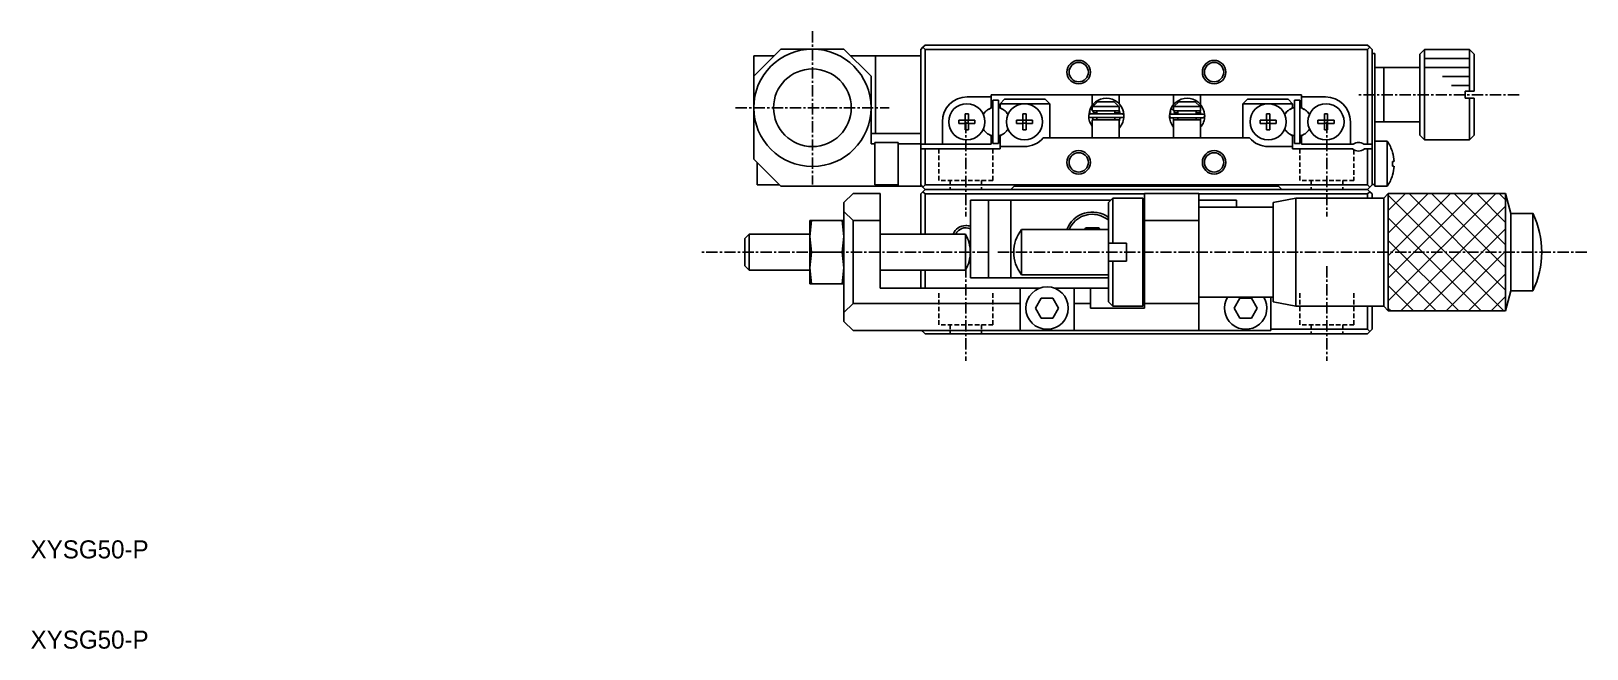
# Model space of a CAD drawing. Extents: x 10 to 369, y 10 to 243.
# Drawn here: x 10.1 to 182.4, y 10 to 78.4 of the extents above; entities that cross this region are included whole.
import ezdxf

# ---------------------------------------------------------------- set-up
doc = ezdxf.new("R2010")
doc.units = 0
doc.linetypes.add('CENTER', pattern=[2, 1.25, -0.25, 0.25, -0.25])
doc.linetypes.add('DASHED', pattern=[0.75, 0.5, -0.25])
doc.layers.get('0').update_dxf_attribs({"linetype": 'CONTINUOUS'})
doc.layers.add('CENTER', color=1, linetype='CENTER')
doc.styles.get("Standard").update_dxf_attribs({"font": 'FG教科書体NT-M'})

msp = doc.modelspace()

# ---------------------------------------------------------------- linework, layer by layer
at = {"color": 7, "linetype": 'CONTINUOUS'}
for p, q in [((93.11, 76.44), (90.11, 73.44)), ((96.61, 76.44), (93.11, 76.44)), ((100.11, 76.44), (96.61, 76.44)), ((103.11, 73.44), (100.11, 76.44)), ((108.61, 76.39), (108.86, 76.64)), ((108.61, 65.89), (108.61, 76.39)), ((108.86, 76.64), (109.11, 76.89)), ((108.86, 76.64), (109.11, 76.39)), ((109.11, 76.89), (158.11, 76.89)), ((109.11, 76.39), (109.11, 65.89)), ((158.11, 76.39), (109.11, 76.39)), ((158.36, 76.64), (158.11, 76.89)), ((158.11, 76.39), (158.36, 76.64)), ((158.11, 65.89), (158.11, 76.39)), ((158.36, 76.64), (158.61, 76.39)), ((158.61, 76.39), (158.61, 65.89)), ((158.61, 75.94), (158.91, 75.94)), ((158.91, 75.94), (158.91, 73.94)), ((164.41, 76.39), (163.91, 75.89)), ((163.91, 66.89), (163.91, 75.89)), ((164.41, 76.39), (164.41, 66.39)), ((169.41, 76.39), (164.41, 76.39)), ((169.41, 71.79), (169.41, 76.39)), ((169.91, 75.89), (169.41, 76.39)), ((169.91, 75.89), (169.91, 71.79)), ((90.11, 73.44), (90.11, 75.69)), ((92.36, 75.69), (90.11, 75.69)), ((103.61, 75.69), (100.86, 75.69)), ((108.61, 75.69), (103.61, 75.69)), ((103.61, 75.69), (103.61, 67.09)), ((159.91, 74.39), (158.91, 74.39)), ((159.91, 68.39), (159.91, 74.39)), ((159.91, 74.39), (159.91, 68.39)), ((163.91, 74.39), (159.91, 74.39)), ((90.11, 69.94), (90.11, 73.44)), ((103.11, 69.94), (103.11, 73.44)), ((158.91, 64.81), (158.91, 73.94)), ((116.41, 71.14), (113.76, 71.14)), ((116.41, 71.39), (148.61, 71.39)), ((116.41, 71.14), (116.41, 71.39)), ((116.41, 69.93), (116.41, 71.14)), ((116.61, 65.99), (116.61, 70.79)), ((117.21, 70.79), (116.61, 70.79)), ((117.21, 65.99), (117.21, 70.79)), ((117.41, 70.39), (117.91, 70.89)), ((117.91, 70.89), (122.41, 70.89)), ((122.41, 70.89), (122.91, 70.39)), ((127.61, 71.39), (127.61, 70.21)), ((130.61, 70.37), (130.61, 71.39)), ((136.61, 71.39), (136.61, 70.27)), ((139.61, 70.29), (139.61, 71.39)), ((144.31, 70.39), (144.81, 70.89)), ((144.81, 70.89), (149.31, 70.89)), ((148.61, 71.39), (150.81, 71.39)), ((149.31, 70.89), (149.81, 70.39)), ((150.01, 70.79), (150.61, 70.79)), ((150.01, 65.99), (150.01, 70.79)), ((150.61, 65.99), (150.61, 70.79)), ((150.81, 71.39), (150.81, 71.14)), ((150.81, 71.14), (153.46, 71.14)), ((150.81, 69.93), (150.81, 71.14)), ((168.91, 71.79), (169.41, 71.79)), ((169.41, 71.79), (168.91, 71.79)), ((168.91, 71.79), (168.91, 70.99)), ((168.91, 70.99), (169.41, 70.99)), ((169.91, 71.79), (169.41, 71.79)), ((169.41, 71.79), (169.91, 71.79)), ((169.41, 66.39), (169.41, 70.99)), ((169.41, 70.99), (169.91, 70.99)), ((169.91, 70.99), (169.91, 66.89)), ((90.11, 64.24), (90.11, 69.94)), ((103.11, 65.94), (103.11, 69.94)), ((113.53, 69.27), (113.89, 69.27)), ((113.53, 68.57), (113.53, 69.27)), ((113.89, 69.27), (113.89, 68.57)), ((116.12, 69.76), (116.41, 69.93)), ((117.41, 70.39), (117.41, 69.93)), ((120.11, 70.39), (117.41, 70.39)), ((117.41, 69.93), (117.7, 69.76)), ((119.93, 69.27), (120.29, 69.27)), ((119.93, 68.57), (119.93, 69.27)), ((122.91, 70.39), (120.11, 70.39)), ((120.29, 69.27), (120.29, 68.57)), ((122.91, 66.59), (122.91, 70.39)), ((127.36, 69.76), (127.23, 69.08)), ((127.34, 69.65), (127.33, 69.62)), ((127.33, 69.62), (127.33, 69.58)), ((127.33, 69.58), (127.33, 69.55)), ((127.33, 69.55), (127.33, 69.51)), ((127.33, 69.51), (127.33, 69.48)), ((127.33, 69.48), (127.33, 69.45)), ((127.33, 69.45), (127.34, 69.41)), ((127.35, 69.72), (127.34, 69.69)), ((127.34, 69.69), (127.34, 69.65)), ((127.34, 69.41), (127.35, 69.38)), ((127.36, 69.75), (127.35, 69.72)), ((127.35, 69.38), (127.36, 69.34)), ((127.37, 69.79), (127.36, 69.75)), ((127.36, 69.34), (127.37, 69.31)), ((127.38, 69.82), (127.37, 69.79)), ((127.37, 69.31), (127.38, 69.28)), ((127.39, 69.82), (127.38, 69.82)), ((127.38, 69.28), (127.39, 69.25)), ((127.4, 69.82), (127.39, 69.82)), ((127.39, 69.82), (127.39, 69.82)), ((127.39, 69.82), (127.39, 69.82)), ((127.39, 69.82), (127.61, 69.76)), ((127.39, 69.25), (127.39, 69.25)), ((127.41, 69.82), (127.4, 69.82)), ((127.4, 69.82), (127.4, 69.82)), ((127.42, 69.82), (127.41, 69.82)), ((127.43, 69.81), (127.42, 69.82)), ((127.44, 69.81), (127.43, 69.81)), ((130.93, 69.25), (127.43, 69.25)), ((127.45, 69.81), (127.44, 69.81)), ((127.46, 69.8), (127.45, 69.81)), ((127.47, 69.8), (127.46, 69.8)), ((127.48, 69.8), (127.47, 69.8)), ((127.5, 69.79), (127.48, 69.8)), ((127.51, 69.79), (127.5, 69.79)), ((127.52, 69.78), (127.51, 69.79)), ((127.54, 69.78), (127.52, 69.78)), ((127.55, 69.77), (127.54, 69.78)), ((127.57, 69.76), (127.55, 69.77)), ((127.58, 69.76), (127.57, 69.76)), ((127.6, 69.75), (127.58, 69.76)), ((127.61, 69.75), (127.6, 69.75)), ((127.61, 70.21), (127.61, 70.21)), ((127.61, 70.21), (127.61, 70.21)), ((127.66, 70.09), (127.61, 70.09)), ((127.61, 70.09), (127.61, 69.59)), ((127.61, 69.59), (130.61, 69.59)), ((127.66, 70.09), (128.19, 70.59)), ((130.56, 70.09), (127.66, 70.09)), ((127.73, 69.58), (127.73, 69.59)), ((127.73, 69.56), (127.73, 69.58)), ((127.73, 69.55), (127.73, 69.56)), ((127.73, 69.53), (127.73, 69.55)), ((127.73, 69.52), (127.73, 69.53)), ((127.73, 69.5), (127.73, 69.52)), ((127.73, 69.49), (127.73, 69.5)), ((127.74, 69.48), (127.73, 69.49)), ((127.74, 69.46), (127.74, 69.48)), ((127.74, 69.45), (127.74, 69.46)), ((127.75, 69.43), (127.74, 69.45)), ((127.76, 69.42), (127.75, 69.43)), ((127.76, 69.41), (127.76, 69.42)), ((127.77, 69.39), (127.76, 69.41)), ((127.77, 69.39), (128.11, 69.39)), ((127.78, 69.38), (127.77, 69.39)), ((127.79, 69.37), (127.78, 69.38)), ((127.79, 69.36), (127.79, 69.37)), ((127.8, 69.35), (127.79, 69.36)), ((127.81, 69.34), (127.8, 69.35)), ((127.83, 69.33), (127.81, 69.34)), ((127.84, 69.32), (127.83, 69.33)), ((127.85, 69.31), (127.84, 69.32)), ((127.86, 69.3), (127.85, 69.31)), ((127.87, 69.29), (127.86, 69.3)), ((127.89, 69.28), (127.87, 69.29)), ((127.9, 69.28), (127.89, 69.28)), ((127.91, 69.27), (127.9, 69.28)), ((127.93, 69.27), (127.91, 69.27)), ((127.94, 69.26), (127.93, 69.27)), ((127.95, 69.26), (127.94, 69.26)), ((127.97, 69.25), (127.95, 69.26)), ((127.98, 69.25), (127.97, 69.25)), ((128, 69.25), (127.98, 69.25)), ((128.01, 69.25), (128, 69.25)), ((128.03, 69.25), (128.01, 69.25)), ((128.11, 69.59), (128.11, 69.25)), ((128.19, 70.59), (130.03, 70.59)), ((130.03, 70.59), (128.19, 70.59)), ((130.03, 70.59), (130.56, 70.09)), ((130.11, 69.25), (130.11, 69.59)), ((130.11, 69.39), (130.58, 69.39)), ((130.33, 69.25), (130.32, 69.25)), ((130.35, 69.25), (130.33, 69.25)), ((130.36, 69.25), (130.35, 69.25)), ((130.37, 69.25), (130.36, 69.25)), ((130.39, 69.26), (130.37, 69.25)), ((130.4, 69.26), (130.39, 69.26)), ((130.42, 69.26), (130.4, 69.26)), ((130.43, 69.27), (130.42, 69.26)), ((130.45, 69.27), (130.43, 69.27)), ((130.46, 69.28), (130.45, 69.27)), ((130.47, 69.29), (130.46, 69.28)), ((130.48, 69.29), (130.47, 69.29)), ((130.5, 69.3), (130.48, 69.29)), ((130.51, 69.31), (130.5, 69.3)), ((130.52, 69.32), (130.51, 69.31)), ((130.53, 69.33), (130.52, 69.32)), ((130.54, 69.34), (130.53, 69.33)), ((130.55, 69.35), (130.54, 69.34)), ((130.56, 69.36), (130.55, 69.35)), ((130.61, 70.09), (130.56, 70.09)), ((130.57, 69.38), (130.56, 69.36)), ((130.58, 69.39), (130.57, 69.38)), ((130.59, 69.4), (130.58, 69.39)), ((130.6, 69.43), (130.59, 69.41)), ((130.59, 69.41), (130.59, 69.4)), ((130.61, 69.44), (130.6, 69.43)), ((130.61, 69.59), (130.61, 70.09)), ((130.61, 69.64), (130.63, 69.59)), ((130.61, 69.63), (130.62, 69.59)), ((130.61, 69.45), (130.61, 69.59)), ((130.62, 69.48), (130.61, 69.47)), ((130.61, 69.47), (130.61, 69.45)), ((130.61, 69.45), (130.61, 69.44)), ((130.62, 69.59), (130.62, 69.57)), ((130.62, 69.57), (130.62, 69.56)), ((130.62, 69.56), (130.62, 69.54)), ((130.62, 69.54), (130.62, 69.53)), ((130.62, 69.53), (130.62, 69.51)), ((130.62, 69.51), (130.62, 69.5)), ((130.62, 69.5), (130.62, 69.48)), ((130.63, 69.59), (130.71, 69.25)), ((130.97, 69.82), (130.94, 69.87)), ((130.99, 69.76), (130.97, 69.82)), ((131.12, 69.07), (131.12, 69.17)), ((136.3, 69.75), (136.17, 69.07)), ((136.28, 69.64), (136.27, 69.61)), ((136.27, 69.61), (136.27, 69.57)), ((136.27, 69.57), (136.27, 69.54)), ((136.27, 69.54), (136.27, 69.5)), ((136.27, 69.5), (136.27, 69.47)), ((136.27, 69.47), (136.28, 69.43)), ((136.29, 69.71), (136.28, 69.68)), ((136.28, 69.68), (136.28, 69.64)), ((136.28, 69.43), (136.28, 69.4)), ((136.28, 69.4), (136.29, 69.37)), ((136.3, 69.74), (136.29, 69.71)), ((136.29, 69.37), (136.3, 69.33)), ((136.31, 69.77), (136.3, 69.74)), ((136.3, 69.33), (136.31, 69.3)), ((136.32, 69.8), (136.31, 69.77)), ((136.31, 69.3), (136.32, 69.27)), ((136.33, 69.81), (136.32, 69.8)), ((136.32, 69.27), (136.34, 69.24)), ((136.34, 69.81), (136.33, 69.81)), ((136.33, 69.81), (136.33, 69.81)), ((136.33, 69.81), (136.56, 69.74)), ((136.35, 69.81), (136.34, 69.81)), ((136.34, 69.81), (136.34, 69.81)), ((136.34, 69.24), (136.34, 69.24)), ((136.36, 69.8), (136.35, 69.81)), ((136.35, 69.81), (136.35, 69.81)), ((136.37, 69.8), (136.36, 69.8)), ((136.38, 69.8), (136.37, 69.8)), ((139.87, 69.24), (136.37, 69.24)), ((136.39, 69.8), (136.38, 69.8)), ((136.4, 69.79), (136.39, 69.8)), ((136.42, 69.79), (136.4, 69.79)), ((136.43, 69.78), (136.42, 69.79)), ((136.44, 69.78), (136.43, 69.78)), ((136.46, 69.77), (136.44, 69.78)), ((136.47, 69.77), (136.46, 69.77)), ((136.49, 69.76), (136.47, 69.77)), ((136.5, 69.76), (136.49, 69.76)), ((136.51, 69.75), (136.5, 69.76)), ((136.53, 69.75), (136.51, 69.75)), ((136.54, 69.74), (136.53, 69.75)), ((136.56, 69.73), (136.54, 69.74)), ((136.56, 69.74), (136.61, 69.72)), ((136.57, 69.73), (136.56, 69.73)), ((136.58, 69.72), (136.57, 69.73)), ((136.6, 69.71), (136.58, 69.72)), ((136.61, 69.71), (136.6, 69.71)), ((136.66, 70.09), (136.61, 70.09)), ((136.61, 70.09), (136.61, 69.59)), ((136.61, 69.59), (139.61, 69.59)), ((136.66, 70.09), (137.19, 70.59)), ((139.56, 70.09), (136.66, 70.09)), ((136.67, 69.58), (136.67, 69.59)), ((136.67, 69.57), (136.67, 69.58)), ((136.67, 69.55), (136.67, 69.57)), ((136.67, 69.54), (136.67, 69.55)), ((136.67, 69.52), (136.67, 69.54)), ((136.67, 69.51), (136.67, 69.52)), ((136.67, 69.49), (136.67, 69.51)), ((136.67, 69.48), (136.67, 69.49)), ((136.68, 69.46), (136.67, 69.48)), ((136.68, 69.45), (136.68, 69.46)), ((136.69, 69.44), (136.68, 69.45)), ((136.69, 69.42), (136.69, 69.44)), ((136.7, 69.41), (136.69, 69.42)), ((136.7, 69.4), (136.7, 69.41)), ((136.71, 69.38), (136.7, 69.4)), ((136.71, 69.39), (137.11, 69.39)), ((136.72, 69.37), (136.71, 69.38)), ((136.73, 69.36), (136.72, 69.37)), ((136.74, 69.35), (136.73, 69.36)), ((136.75, 69.34), (136.74, 69.35)), ((136.76, 69.32), (136.75, 69.34)), ((136.77, 69.31), (136.76, 69.32)), ((136.78, 69.31), (136.77, 69.31)), ((136.79, 69.3), (136.78, 69.31)), ((136.8, 69.29), (136.79, 69.3)), ((136.82, 69.28), (136.8, 69.29)), ((136.83, 69.27), (136.82, 69.28)), ((136.84, 69.27), (136.83, 69.27)), ((136.85, 69.26), (136.84, 69.27)), ((136.87, 69.26), (136.85, 69.26)), ((136.88, 69.25), (136.87, 69.26)), ((136.9, 69.25), (136.88, 69.25)), ((136.91, 69.24), (136.9, 69.25)), ((136.93, 69.24), (136.91, 69.24)), ((136.94, 69.24), (136.93, 69.24)), ((136.96, 69.24), (136.94, 69.24)), ((136.97, 69.24), (136.96, 69.24)), ((137.11, 69.59), (137.11, 69.24)), ((137.19, 70.59), (139.03, 70.59)), ((139.03, 70.59), (137.19, 70.59)), ((139.03, 70.59), (139.56, 70.09)), ((139.11, 69.24), (139.11, 69.59)), ((139.11, 69.39), (139.53, 69.39)), ((139.29, 69.24), (139.27, 69.24)), ((139.27, 69.24), (139.27, 69.24)), ((139.3, 69.24), (139.29, 69.24)), ((139.32, 69.24), (139.3, 69.24)), ((139.33, 69.24), (139.32, 69.24)), ((139.35, 69.25), (139.33, 69.24)), ((139.36, 69.25), (139.35, 69.25)), ((139.37, 69.26), (139.36, 69.25)), ((139.39, 69.26), (139.37, 69.26)), ((139.4, 69.27), (139.39, 69.26)), ((139.41, 69.28), (139.4, 69.27)), ((139.43, 69.28), (139.41, 69.28)), ((139.44, 69.29), (139.43, 69.28)), ((139.45, 69.3), (139.44, 69.29)), ((139.46, 69.31), (139.45, 69.3)), ((139.47, 69.32), (139.46, 69.31)), ((139.48, 69.33), (139.47, 69.32)), ((139.49, 69.34), (139.48, 69.33)), ((139.5, 69.35), (139.49, 69.34)), ((139.51, 69.36), (139.5, 69.35)), ((139.52, 69.38), (139.51, 69.36)), ((139.53, 69.39), (139.52, 69.38)), ((139.54, 69.4), (139.53, 69.39)), ((139.55, 69.43), (139.54, 69.42)), ((139.54, 69.42), (139.54, 69.4)), ((139.56, 69.46), (139.55, 69.44)), ((139.55, 69.44), (139.55, 69.43)), ((139.61, 70.09), (139.56, 70.09)), ((139.56, 69.59), (139.56, 69.58)), ((139.56, 69.58), (139.56, 69.56)), ((139.56, 69.56), (139.57, 69.55)), ((139.57, 69.52), (139.56, 69.5)), ((139.56, 69.5), (139.56, 69.49)), ((139.56, 69.49), (139.56, 69.47)), ((139.56, 69.47), (139.56, 69.46)), ((139.57, 69.59), (139.66, 69.24)), ((139.57, 69.55), (139.57, 69.53)), ((139.57, 69.53), (139.57, 69.52)), ((139.61, 70.29), (139.61, 70.29)), ((139.61, 70.29), (139.61, 70.29)), ((139.61, 69.59), (139.61, 70.09)), ((139.93, 69.75), (139.91, 69.8)), ((140.07, 69.06), (140.06, 69.16)), ((144.31, 66.59), (144.31, 70.39)), ((147.11, 70.39), (144.31, 70.39)), ((146.93, 69.27), (147.29, 69.27)), ((146.93, 68.57), (146.93, 69.27)), ((149.81, 70.39), (147.11, 70.39)), ((147.29, 69.27), (147.29, 68.57)), ((149.81, 69.93), (149.52, 69.76)), ((149.81, 70.39), (149.81, 69.93)), ((151.1, 69.76), (150.81, 69.93)), ((153.33, 69.27), (153.69, 69.27)), ((153.33, 68.57), (153.33, 69.27)), ((153.69, 69.27), (153.69, 68.57)), ((111.01, 68.39), (111.01, 65.89)), ((112.82, 68.57), (113.53, 68.57)), ((112.82, 68.21), (112.82, 68.57)), ((112.82, 68.57), (113.53, 68.57)), ((113.53, 68.21), (112.82, 68.21)), ((113.54, 68.56), (113.53, 68.57)), ((113.54, 68.22), (113.53, 68.21)), ((113.53, 67.5), (113.53, 68.21)), ((113.89, 67.5), (113.53, 67.5)), ((113.54, 68.22), (113.54, 68.56)), ((113.54, 68.56), (113.88, 68.56)), ((113.88, 68.22), (113.54, 68.22)), ((113.88, 68.56), (113.89, 68.57)), ((113.88, 68.56), (113.88, 68.22)), ((113.88, 68.22), (113.89, 68.21)), ((113.89, 68.57), (114.6, 68.57)), ((114.6, 68.57), (113.89, 68.57)), ((113.89, 68.21), (113.89, 67.5)), ((114.6, 68.21), (113.89, 68.21)), ((114.6, 68.57), (114.6, 68.21)), ((119.22, 68.57), (119.93, 68.57)), ((119.22, 68.21), (119.22, 68.57)), ((119.22, 68.57), (119.93, 68.57)), ((119.93, 68.21), (119.22, 68.21)), ((119.94, 68.56), (119.93, 68.57)), ((119.94, 68.22), (119.93, 68.21)), ((119.93, 67.5), (119.93, 68.21)), ((120.29, 67.5), (119.93, 67.5)), ((119.94, 68.22), (119.94, 68.56)), ((119.94, 68.56), (120.28, 68.56)), ((120.28, 68.22), (119.94, 68.22)), ((120.28, 68.56), (120.29, 68.57)), ((120.28, 68.56), (120.28, 68.22)), ((120.28, 68.22), (120.29, 68.21)), ((120.29, 68.57), (121, 68.57)), ((121, 68.57), (120.29, 68.57)), ((120.29, 68.21), (120.29, 67.5)), ((121, 68.21), (120.29, 68.21)), ((121, 68.57), (121, 68.21)), ((127.43, 68.85), (130.93, 68.85)), ((130.61, 68.59), (127.61, 68.59)), ((128.11, 68.59), (127.61, 68.59)), ((127.61, 68.59), (127.61, 66.59)), ((127.7, 68.59), (127.64, 68.85)), ((128.11, 68.85), (128.11, 68.59)), ((130.11, 68.59), (128.11, 68.59)), ((130.11, 68.59), (128.11, 68.59)), ((130.11, 68.59), (130.11, 68.85)), ((130.61, 68.59), (130.11, 68.59)), ((130.61, 66.59), (130.61, 68.59)), ((130.65, 68.55), (130.61, 68.46)), ((130.71, 68.85), (130.65, 68.55)), ((136.37, 68.84), (139.87, 68.84)), ((136.63, 68.59), (136.58, 68.84)), ((139.61, 68.59), (136.61, 68.59)), ((137.11, 68.59), (136.61, 68.59)), ((136.61, 68.59), (136.61, 66.59)), ((137.11, 68.84), (137.11, 68.59)), ((139.11, 68.59), (137.11, 68.59)), ((139.11, 68.59), (137.11, 68.59)), ((139.11, 68.59), (139.11, 68.84)), ((139.61, 68.59), (139.11, 68.59)), ((139.66, 68.84), (139.6, 68.59)), ((139.61, 66.59), (139.61, 68.59)), ((146.22, 68.57), (146.93, 68.57)), ((146.22, 68.21), (146.22, 68.57)), ((146.22, 68.57), (146.93, 68.57)), ((146.93, 68.21), (146.22, 68.21)), ((146.94, 68.56), (146.93, 68.57)), ((146.94, 68.22), (146.93, 68.21)), ((146.93, 67.5), (146.93, 68.21)), ((147.29, 67.5), (146.93, 67.5)), ((146.94, 68.22), (146.94, 68.56)), ((146.94, 68.56), (147.28, 68.56)), ((147.28, 68.22), (146.94, 68.22)), ((147.28, 68.56), (147.29, 68.57)), ((147.28, 68.56), (147.28, 68.22)), ((147.28, 68.22), (147.29, 68.21)), ((147.29, 68.57), (148, 68.57)), ((148, 68.57), (147.29, 68.57)), ((147.29, 68.21), (147.29, 67.5)), ((148, 68.21), (147.29, 68.21)), ((148, 68.57), (148, 68.21)), ((152.62, 68.57), (153.33, 68.57)), ((152.62, 68.21), (152.62, 68.57)), ((152.62, 68.57), (153.33, 68.57)), ((153.33, 68.21), (152.62, 68.21)), ((153.34, 68.56), (153.33, 68.57)), ((153.34, 68.22), (153.33, 68.21)), ((153.33, 67.5), (153.33, 68.21)), ((153.69, 67.5), (153.33, 67.5)), ((153.34, 68.22), (153.34, 68.56)), ((153.34, 68.56), (153.68, 68.56)), ((153.68, 68.22), (153.34, 68.22)), ((153.68, 68.56), (153.69, 68.57)), ((153.68, 68.56), (153.68, 68.22)), ((153.68, 68.22), (153.69, 68.21)), ((153.69, 68.57), (154.4, 68.57)), ((154.4, 68.57), (153.69, 68.57)), ((153.69, 68.21), (153.69, 67.5)), ((154.4, 68.21), (153.69, 68.21)), ((154.4, 68.57), (154.4, 68.21)), ((156.21, 68.39), (156.21, 65.89)), ((158.91, 68.39), (159.91, 68.39)), ((159.91, 68.39), (163.91, 68.39)), ((103.61, 67.09), (103.11, 67.09)), ((103.51, 65.94), (103.11, 65.94)), ((103.51, 66.09), (103.51, 61.39)), ((106.11, 66.09), (103.51, 66.09)), ((108.61, 67.09), (103.61, 67.09)), ((106.11, 65.94), (106.11, 66.09)), ((108.61, 65.94), (106.11, 65.94)), ((106.11, 65.94), (106.11, 61.24)), ((108.61, 65.39), (108.61, 65.89)), ((109.11, 65.89), (108.61, 65.89)), ((109.11, 65.89), (111.01, 65.89)), ((111.01, 65.89), (116.41, 65.89)), ((116.41, 66.84), (116.12, 67.01)), ((116.41, 65.89), (116.41, 66.84)), ((116.61, 65.99), (117.21, 65.99)), ((117.7, 67.01), (117.41, 66.84)), ((117.41, 66.84), (117.41, 65.64)), ((117.41, 65.64), (117.41, 65.39)), ((117.41, 65.64), (120.11, 65.64)), ((145.03, 66.59), (122.19, 66.59)), ((149.81, 65.64), (147.11, 65.64)), ((149.52, 67.01), (149.81, 66.84)), ((149.81, 66.84), (149.81, 65.64)), ((149.81, 65.39), (149.81, 65.64)), ((150.61, 65.99), (150.01, 65.99)), ((150.81, 66.84), (151.1, 67.01)), ((150.81, 65.89), (150.81, 66.84)), ((156.21, 65.89), (150.81, 65.89)), ((156.21, 65.89), (156.51, 65.89)), ((157.71, 65.89), (158.11, 65.89)), ((158.61, 65.89), (158.11, 65.89)), ((158.61, 65.89), (158.61, 65.39)), ((160.3, 66.24), (158.91, 66.24)), ((160.3, 66.24), (160.3, 61.24)), ((163.91, 66.89), (164.41, 66.39)), ((164.41, 66.39), (169.41, 66.39)), ((169.41, 66.39), (169.91, 66.89)), ((90.11, 64.24), (93.11, 61.24)), ((90.51, 63.84), (90.51, 61.39)), ((108.61, 61.39), (108.61, 65.39)), ((108.61, 65.39), (109.11, 65.39)), ((109.11, 65.39), (109.11, 61.39)), ((117.41, 65.39), (109.11, 65.39)), ((156.45, 65.39), (149.81, 65.39)), ((158.11, 65.39), (157.77, 65.39)), ((158.11, 61.39), (158.11, 65.39)), ((158.11, 65.39), (158.61, 65.39)), ((158.61, 65.39), (158.61, 61.39)), ((158.91, 63.44), (158.91, 64.81)), ((160.87, 64.99), (160.88, 65)), ((160.87, 64), (161.04, 64)), ((160.87, 63.48), (160.87, 64)), ((158.91, 63.44), (158.91, 61.44)), ((161.04, 63.48), (160.87, 63.48)), ((160.88, 62.47), (160.87, 62.48)), ((90.51, 61.39), (92.96, 61.39)), ((103.11, 61.24), (93.11, 61.24)), ((100.11, 59.44), (101.11, 60.44)), ((101.11, 60.44), (104.11, 60.44)), ((103.11, 61.24), (106.11, 61.24)), ((103.51, 61.39), (106.11, 61.39)), ((104.11, 60.44), (104.11, 57.44)), ((108.61, 61.24), (106.11, 61.24)), ((108.61, 61.24), (108.61, 61.39)), ((108.86, 61.14), (108.61, 61.39)), ((108.61, 60.39), (108.86, 60.64)), ((108.61, 55.94), (108.61, 60.39)), ((109.11, 61.39), (108.86, 61.14)), ((108.86, 61.14), (109.11, 60.89)), ((109.11, 60.89), (108.86, 60.64)), ((108.86, 60.64), (109.11, 60.39)), ((109.11, 61.39), (158.11, 61.39)), ((109.11, 60.89), (158.11, 60.89)), ((118.61, 60.89), (109.11, 60.89)), ((133.41, 60.39), (109.11, 60.39)), ((109.11, 60.39), (109.11, 55.94)), ((118.61, 60.89), (118.96, 61.24)), ((118.96, 61.24), (148.26, 61.24)), ((133.41, 60.44), (139.41, 60.44)), ((133.41, 57.44), (133.41, 60.44)), ((139.41, 60.44), (139.41, 57.44)), ((158.11, 60.39), (139.41, 60.39)), ((148.26, 61.24), (148.61, 60.89)), ((158.11, 60.89), (148.61, 60.89)), ((158.36, 61.14), (158.11, 61.39)), ((158.11, 60.89), (158.36, 61.14)), ((158.36, 60.64), (158.11, 60.89)), ((158.11, 60.39), (158.36, 60.64)), ((158.11, 59.94), (158.11, 60.39)), ((158.61, 61.39), (158.36, 61.14)), ((158.36, 60.64), (158.61, 60.39)), ((158.91, 61.44), (158.61, 61.44)), ((158.61, 60.39), (158.61, 59.94)), ((158.91, 61.44), (158.91, 61.24)), ((158.91, 61.24), (160.3, 61.24)), ((160.41, 60.44), (159.91, 59.94)), ((160.41, 60.44), (173.41, 60.44)), ((160.41, 47.44), (160.41, 60.44)), ((174, 58.24), (173.41, 60.44)), ((173.41, 60.44), (173.41, 47.44)), ((100.11, 58.44), (100.11, 59.44)), ((114.11, 51.09), (114.11, 59.69)), ((114.11, 59.69), (116.11, 59.69)), ((116.11, 59.69), (116.11, 51.09)), ((118.61, 59.69), (116.11, 59.69)), ((118.61, 51.09), (118.61, 59.69)), ((118.61, 59.69), (129.66, 59.69)), ((129.91, 59.94), (129.41, 59.44)), ((129.41, 54.94), (129.41, 59.44)), ((129.91, 59.94), (129.91, 54.94)), ((133.21, 59.94), (129.91, 59.94)), ((133.21, 53.94), (133.21, 59.94)), ((133.41, 59.74), (133.21, 59.94)), ((139.41, 59.69), (143.61, 59.69)), ((147.66, 58.94), (139.41, 58.94)), ((143.61, 59.69), (143.61, 58.94)), ((150.16, 59.94), (147.66, 59.44)), ((147.66, 59.44), (147.66, 48.44)), ((150.16, 59.94), (150.16, 47.94)), ((159.91, 59.94), (150.16, 59.94)), ((159.91, 59.94), (159.91, 47.94)), ((96.51, 57.44), (96.31, 55.69)), ((96.31, 57.44), (96.51, 57.44)), ((96.31, 55.69), (96.31, 57.44)), ((99.91, 57.44), (96.51, 57.44)), ((100.11, 55.69), (99.91, 57.44)), ((99.91, 57.44), (100.11, 57.44)), ((101.11, 57.44), (100.11, 58.44)), ((100.11, 57.44), (100.11, 58.44)), ((100.11, 55.94), (100.11, 57.44)), ((104.11, 57.44), (101.11, 57.44)), ((101.11, 57.44), (101.11, 48.24)), ((104.11, 49.94), (104.11, 57.44)), ((133.41, 57.44), (133.41, 48.24)), ((139.41, 57.44), (133.41, 57.44)), ((139.41, 48.24), (139.41, 57.44)), ((174, 58.24), (174, 49.64)), ((176.41, 58.24), (174, 58.24)), ((176.41, 58.24), (176.41, 49.64)), ((89.36, 55.69), (89.11, 55.44)), ((89.11, 52.44), (89.11, 55.44)), ((89.61, 55.94), (89.36, 55.69)), ((89.61, 55.94), (89.61, 51.94)), ((96.31, 55.94), (89.61, 55.94)), ((96.31, 55.69), (96.51, 53.94)), ((96.31, 52.19), (96.31, 55.69)), ((99.91, 53.94), (100.11, 55.69)), ((100.11, 51.94), (100.11, 55.94)), ((113.57, 55.94), (104.11, 55.94)), ((113.57, 51.94), (113.57, 55.94)), ((113.57, 51.94), (113.57, 55.94)), ((119.79, 56.44), (119.79, 51.44)), ((129.41, 56.44), (119.79, 56.44)), ((126.77, 56.44), (126.89, 56.64)), ((126.89, 56.64), (128.33, 56.64)), ((128.33, 56.64), (128.45, 56.44)), ((96.51, 53.94), (96.31, 52.19)), ((99.91, 53.94), (96.51, 53.94)), ((100.11, 52.19), (99.91, 53.94)), ((129.91, 54.94), (129.41, 54.94)), ((129.41, 54.94), (129.41, 52.94)), ((131.41, 54.94), (129.91, 54.94)), ((131.41, 52.94), (131.41, 54.94)), ((133.21, 47.94), (133.21, 53.94)), ((89.11, 52.44), (89.36, 52.19)), ((89.36, 52.19), (89.61, 51.94)), ((89.61, 51.94), (96.31, 51.94)), ((96.31, 52.19), (96.51, 50.44)), ((96.31, 50.44), (96.31, 52.19)), ((99.91, 50.44), (100.11, 52.19)), ((100.11, 47.24), (100.11, 51.94)), ((104.11, 51.94), (113.57, 51.94)), ((108.61, 49.94), (108.61, 51.94)), ((109.11, 51.94), (109.11, 49.94)), ((129.41, 48.44), (129.41, 52.94)), ((129.41, 52.94), (129.91, 52.94)), ((129.91, 52.94), (129.91, 47.94)), ((129.91, 52.94), (131.41, 52.94)), ((96.51, 50.44), (96.31, 50.44)), ((99.91, 50.44), (96.51, 50.44)), ((100.11, 50.44), (99.91, 50.44)), ((116.11, 51.09), (114.11, 51.09)), ((116.11, 51.09), (118.61, 51.09)), ((129.41, 51.09), (118.61, 51.09)), ((119.79, 51.44), (129.41, 51.44)), ((119.61, 49.94), (104.11, 49.94)), ((119.61, 48.24), (119.61, 49.94)), ((119.61, 49.94), (121.78, 49.94)), ((121.34, 47.74), (121.97, 48.84)), ((121.97, 48.84), (121.34, 47.74)), ((121.97, 48.84), (123.24, 48.84)), ((123.24, 48.84), (121.97, 48.84)), ((123.24, 48.84), (123.88, 47.74)), ((123.88, 47.74), (123.24, 48.84)), ((123.44, 49.94), (125.61, 49.94)), ((125.61, 49.94), (125.61, 48.24)), ((127.41, 49.94), (125.61, 49.94)), ((127.41, 49.94), (127.41, 48.24)), ((129.41, 49.94), (127.41, 49.94)), ((129.41, 48.44), (129.91, 47.94)), ((139.41, 48.94), (147.66, 48.94)), ((143.34, 47.74), (143.97, 48.84)), ((143.97, 48.84), (145.24, 48.84)), ((145.24, 48.84), (145.88, 47.74)), ((147.41, 48.94), (147.41, 45.24)), ((147.66, 48.44), (150.16, 47.94)), ((173.41, 47.44), (174, 49.64)), ((174, 49.64), (176.41, 49.64)), ((100.11, 47.24), (101.11, 48.24)), ((100.11, 46.24), (100.11, 47.24)), ((101.11, 48.24), (119.61, 48.24)), ((119.61, 48.24), (119.61, 45.24)), ((121.97, 46.64), (121.34, 47.74)), ((123.24, 46.64), (121.97, 46.64)), ((123.88, 47.74), (123.24, 46.64)), ((125.61, 48.24), (127.41, 48.24)), ((125.61, 45.24), (125.61, 48.24)), ((127.41, 48.24), (127.41, 47.74)), ((127.41, 47.74), (133.41, 47.74)), ((129.91, 47.94), (133.21, 47.94)), ((133.21, 47.94), (133.41, 48.14)), ((133.41, 48.24), (139.41, 48.24)), ((133.41, 47.74), (133.41, 48.24)), ((139.41, 48.24), (139.41, 45.24)), ((143.97, 46.64), (143.34, 47.74)), ((145.24, 46.64), (143.97, 46.64)), ((145.88, 47.74), (145.24, 46.64)), ((150.16, 47.94), (159.91, 47.94)), ((158.11, 45.39), (158.11, 47.94)), ((158.61, 47.94), (158.61, 45.39)), ((159.91, 47.94), (160.41, 47.44)), ((173.41, 47.44), (160.41, 47.44)), ((101.11, 45.24), (100.11, 46.24)), ((119.61, 45.24), (101.11, 45.24)), ((108.86, 45.14), (108.76, 45.24)), ((108.96, 45.24), (108.86, 45.14)), ((109.11, 44.89), (108.86, 45.14)), ((158.11, 44.89), (109.11, 44.89)), ((125.61, 45.24), (119.61, 45.24)), ((139.41, 45.24), (125.61, 45.24)), ((139.41, 45.24), (142.41, 45.24)), ((147.41, 45.24), (142.41, 45.24)), ((147.41, 45.39), (158.11, 45.39)), ((158.36, 45.14), (158.11, 45.39)), ((158.36, 45.14), (158.11, 44.89)), ((158.61, 45.39), (158.36, 45.14))]:
    msp.add_line(p, q, dxfattribs=at)
at = {"color": 3, "linetype": 'CONTINUOUS'}
for p, q in [((169.41, 75.39), (164.41, 75.39)), ((169.41, 74.39), (164.41, 74.39)), ((169.41, 73.39), (166.41, 73.39)), ((169.41, 72.39), (167.41, 72.39)), ((160.41, 60.44), (160.41, 47.44)), ((173.41, 60.44), (160.41, 60.44)), ((160.41, 58.54), (162.31, 60.44)), ((160.41, 56.04), (164.81, 60.44)), ((160.41, 53.54), (167.31, 60.44)), ((160.41, 51.04), (169.81, 60.44)), ((160.41, 48.54), (172.31, 60.44)), ((162.71, 60.44), (173.41, 49.74)), ((165.21, 60.44), (173.41, 52.24)), ((167.71, 60.44), (173.41, 54.74)), ((170.21, 60.44), (173.41, 57.24)), ((172.71, 60.44), (173.41, 59.74)), ((173.41, 60.44), (173.41, 47.44)), ((160.41, 60.24), (173.21, 47.44)), ((161.81, 47.44), (173.41, 59.04)), ((160.41, 57.74), (170.71, 47.44)), ((160.41, 55.24), (168.21, 47.44)), ((164.31, 47.44), (173.41, 56.54)), ((166.81, 47.44), (173.41, 54.04)), ((160.41, 52.74), (165.71, 47.44)), ((160.41, 50.24), (163.21, 47.44)), ((169.31, 47.44), (173.41, 51.54)), ((171.81, 47.44), (173.41, 49.04)), ((160.41, 47.74), (160.71, 47.44)), ((160.41, 47.44), (173.41, 47.44))]:
    msp.add_line(p, q, dxfattribs=at)
at = {"color": 3, "linetype": 'DASHED'}
for p, q in [((110.61, 65.39), (110.61, 61.89)), ((116.61, 65.39), (116.61, 61.89)), ((150.61, 65.39), (150.61, 61.89)), ((156.61, 65.27), (156.61, 61.89)), ((116.61, 61.89), (110.61, 61.89)), ((111.86, 61.89), (111.86, 60.89)), ((115.36, 61.89), (115.36, 60.89)), ((156.61, 61.89), (150.61, 61.89)), ((151.86, 61.89), (151.86, 60.89)), ((155.36, 61.89), (155.36, 60.89)), ((110.61, 49.39), (110.61, 45.89)), ((116.61, 49.39), (116.61, 45.89)), ((150.61, 49.39), (150.61, 45.89)), ((156.61, 49.39), (156.61, 45.89)), ((116.61, 45.89), (110.61, 45.89)), ((111.86, 45.89), (111.86, 44.89)), ((115.36, 45.89), (115.36, 44.89)), ((156.61, 45.89), (150.61, 45.89)), ((151.86, 45.89), (151.86, 44.89)), ((155.36, 45.89), (155.36, 44.89))]:
    msp.add_line(p, q, dxfattribs=at)
at = {"color": 7, "linetype": 'CONTINUOUS'}
for centre, radius in [((96.61, 69.94), 6.5), ((96.61, 69.94), 4.3), ((126.11, 73.89), 1.07), ((141.11, 73.89), 1.07), ((113.71, 68.39), 2), ((120.11, 68.39), 2), ((147.11, 68.39), 2), ((153.51, 68.39), 2), ((126.11, 63.89), 1.07), ((141.11, 63.89), 1.07), ((122.61, 47.74), 2.35)]:
    msp.add_circle(centre, radius, dxfattribs=at)
at = {"color": 3, "linetype": 'CONTINUOUS'}
for centre in [(126.11, 73.89), (141.11, 73.89), (126.11, 63.89), (141.11, 63.89)]:
    msp.add_circle(centre, 1.3, dxfattribs=at)
at = {"color": 7, "linetype": 'CONTINUOUS'}
for centre, radius, start, end in [((113.76, 68.39), 2.75, 90, 180), ((129.18, 69.05), 1.95, 3.619, 156.8194), ((138.12, 69.04), 1.95, 3.619, 156.8194), ((153.46, 68.39), 2.75, 0, 90), ((117.02, 68.27), 1.75, 134.9956, 148.1135), ((116.91, 68.39), 1.59, 135, 149.5668), ((116.91, 68.39), 1.59, 120, 135), ((116.91, 68.39), 1.59, 100.8931, 120), ((116.91, 68.39), 1.59, 60, 79.107), ((116.91, 68.39), 1.59, 45, 60), ((116.79, 68.27), 1.75, 31.8865, 45.0044), ((116.91, 68.39), 1.59, 30.4333, 45), ((127.43, 69.05), 0.2, 90, 270), ((129.18, 69.05), 1.96, 180.7634, 216.4403), ((129.18, 69.05), 1.95, 317.3804, 359.1848), ((130.93, 69.05), 0.2, 270, 90), ((136.37, 69.04), 0.2, 90, 270), ((138.12, 69.04), 1.95, 180.7532, 219.2367), ((138.12, 69.04), 1.95, 319.9574, 359.1869), ((139.87, 69.04), 0.2, 270, 90), ((150.42, 68.27), 1.75, 134.9956, 148.1135), ((150.31, 68.39), 1.59, 135, 149.5667), ((150.31, 68.39), 1.59, 120, 135), ((150.31, 68.39), 1.59, 100.893, 120), ((150.31, 68.39), 1.59, 60, 79.1069), ((150.31, 68.39), 1.59, 45, 60), ((150.19, 68.27), 1.75, 31.8865, 45.0044), ((150.31, 68.39), 1.59, 30.4332, 45), ((117.02, 68.5), 1.75, 211.8865, 225.0044), ((116.91, 68.39), 1.59, 210.4332, 225), ((116.91, 68.39), 1.59, 225, 240), ((116.91, 68.39), 1.59, 300, 315), ((116.79, 68.5), 1.75, 314.9956, 328.1135), ((116.91, 68.39), 1.59, 315, 329.5667), ((150.42, 68.5), 1.75, 211.8865, 225.0044), ((150.31, 68.39), 1.59, 210.4333, 225), ((150.31, 68.39), 1.59, 225, 240), ((150.31, 68.39), 1.59, 300, 315), ((150.19, 68.5), 1.75, 314.9956, 328.1135), ((150.31, 68.39), 1.59, 315, 329.5668), ((116.91, 68.39), 1.59, 240, 259.1069), ((116.91, 68.39), 1.59, 280.893, 300), ((120.11, 68.39), 2.75, 270, 319.1148), ((147.11, 68.39), 2.75, 220.8852, 270), ((150.31, 68.39), 1.59, 240, 259.107), ((150.31, 68.39), 1.59, 280.8931, 300), ((157.11, 65.09), 1, 53.1301, 126.8699), ((156.56, 63.74), 4.5, 16.2858, 33.749), ((157.11, 66.14), 1, 228.5904, 311.4096), ((156.56, 63.74), 4.49, 3.3178, 16.2694), ((156.56, 63.74), 4.5, 326.251, 343.7142), ((156.56, 63.74), 4.49, 343.7306, 356.6822), ((127.61, 55.39), 3, 53.1301, 159.5128), ((127.61, 55.39), 2.75, 90, 157.5537), ((127.61, 55.39), 2.75, 49.1148, 90), ((167.66, 53.94), 9.75, 333.8162, 26.1838), ((113.61, 55.39), 1.25, 66.4218, 153.8961), ((110.11, 53.94), 4, 0, 30), ((122.91, 53.94), 4, 141.3178, 218.6822), ((110.11, 53.94), 4, 330, 0), ((144.61, 47.74), 2.35, 149.2936, 30.7064)]:
    msp.add_arc(centre, radius, start, end, dxfattribs=at)
at = {"color": 3, "linetype": 'CONTINUOUS'}
for start, end in [(90, 158.4898), (70.5288, 90)]:
    msp.add_arc((113.61, 55.39), 1.5, start, end, dxfattribs=at)
at = {"layer": 'CENTER', "color": 1, "linetype": 'CENTER'}
for p, q in [((96.61, 78.44), (96.61, 61.44)), ((174.91, 71.39), (156.91, 71.39)), ((88.11, 69.94), (105.11, 69.94)), ((113.61, 68.39), (113.61, 57.89)), ((153.61, 68.39), (153.61, 57.89)), ((116.11, 53.94), (84.11, 53.94)), ((182.41, 53.94), (116.91, 53.94)), ((113.61, 52.39), (113.61, 41.89)), ((153.61, 52.39), (153.61, 41.89))]:
    msp.add_line(p, q, dxfattribs=at)

# ---------------------------------------------------------------- texts
at = {"color": 7, "linetype": 'CONTINUOUS'}
for p in [(10, 20), (10, 10)]:
    msp.add_text('XYSG50-P', height=2, dxfattribs=at).set_placement(p)

doc.saveas('drawing.dxf')
